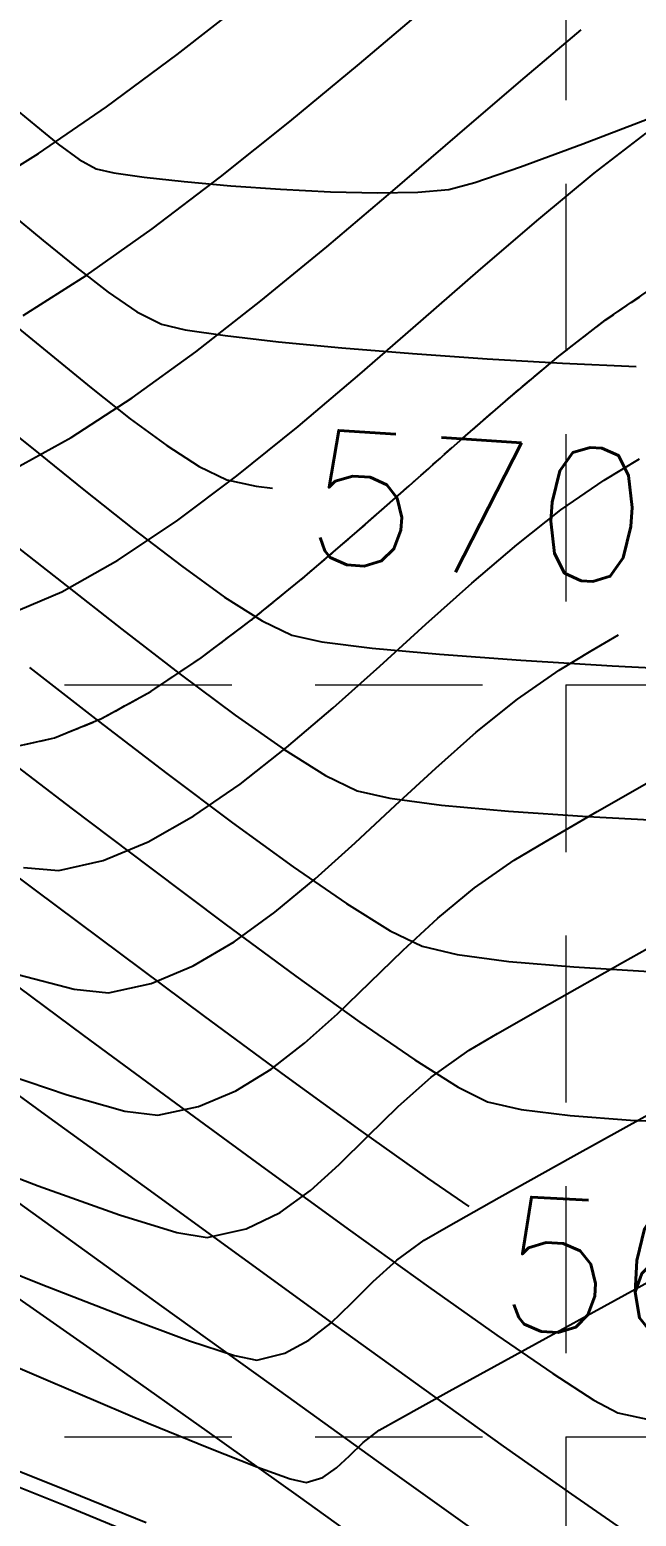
# Model space of a CAD drawing. Header units: inches. Extents: x 2547543 to 2548696, y 7125653 to 7126375.
# Drawn here: x 2547980.75 to 2547995.27, y 7125814.47 to 7125850.06 of the extents above; entities that cross this region are included whole.
import ezdxf

# ---------------------------------------------------------------- set-up
doc = ezdxf.new("R2010")
doc.units = ezdxf.units.IN
doc.header["$MEASUREMENT"] = 0
doc.linetypes.add('DASHED2', pattern=[0.375, 0.25, -0.125])
doc.linetypes.add('HIDDEN', pattern=[0.375, 0.25, -0.125])
for name, color, linetype in [('CONT-MJR', 6, 'Continuous'), ('CONT-MNR', 14, 'Continuous'), ('GRID', 254, 'HIDDEN'), ('V-100YR-LINE', 2, 'DASHED2'), ('V-TOPO-MAJR-E', 6, 'Continuous'), ('V-TOPO-MINR-E', 14, 'Continuous')]:
    doc.layers.add(name, color=color, linetype=linetype)
doc.styles.add('L100', font='simplex', dxfattribs={"height": 4})

msp = doc.modelspace()

# ---------------------------------------------------------------- linework, layer by layer
at = {"layer": 'CONT-MJR', "color": 35}
for points, elevation in [([(2547988.646251462, 7125849.250453425), (2547990.305178003, 7125850.651540338)], 570), ([(2547983.679840959, 7125845.297835569), (2547985.312239961, 7125846.538344056)], 570), ([(2547992.421356109, 7125834.036847528), (2547993.420718748, 7125834.728344043)], 565), ([(2547987.582185037, 7125829.735507531), (2547988.542565092, 7125830.59996097)], 565), ([(2547986.61739319, 7125828.933958702), (2547987.582185037, 7125829.735507531)], 565), ([(2547985.644120112, 7125828.227813147), (2547986.61739319, 7125828.933958702)], 565), ([(2547981.810078271, 7125827.088962264), (2547982.632719132, 7125827.006782777)], 565)]:
    msp.add_lwpolyline(points, dxfattribs=dict(at, elevation=elevation))
at = {"layer": 'CONT-MJR', "color": 35, "extrusion": (0.6374494644802252, -0.7704921675357084, 0), "elevation": -3866197.036459874}
msp.add_lwpolyline([(6505571.914277159, 570), (6505574.083575014, 570)], dxfattribs=at)
at = {"layer": 'CONT-MJR', "color": 35, "extrusion": (0.6244727414748714, -0.7810466024219416, 0), "elevation": -3974470.854981585}
msp.add_lwpolyline([(6439992.194274967, 570), (6439994.322937315, 570)], dxfattribs=at)
at = {"layer": 'CONT-MJR', "color": 35, "extrusion": (-0.5768762232463474, 0.8168315756954003, 0), "elevation": 4350744.240672704}
msp.add_lwpolyline([(-6192002.311534755, 570.0000000000009), (-6192004.246903781, 570.0000000000009)], dxfattribs=at)
at = {"layer": 'CONT-MJR', "color": 35, "extrusion": (-0.5358930317274891, 0.8442858867385623, 0), "elevation": 4650803.821621793}
msp.add_lwpolyline([(-5969913.781670028, 570), (-5969915.567793787, 570)], dxfattribs=at)
at = {"layer": 'CONT-MJR', "color": 35, "extrusion": (0.5044242287495738, -0.8634559615002942, 0), "elevation": -4867574.873193421}
msp.add_lwpolyline([(5794524.69553557, 565), (5794525.449062319, 565)], dxfattribs=at)
at = {"layer": 'CONT-MJR', "color": 35, "extrusion": (0.5163200103601459, -0.856395730314963, 0), "elevation": -4786954.446900838}
msp.add_lwpolyline([(5861301.747137437, 565.0000000000005), (5861302.646734075, 565.0000000000005)], dxfattribs=at)
at = {"layer": 'CONT-MJR', "color": 35, "extrusion": (-0.6267911943457954, 0.7791872680495822, 0), "elevation": 3955299.94278012}
msp.add_lwpolyline([(-6451772.018353844, 565), (-6451773.28047309, 565)], dxfattribs=at)
at = {"layer": 'CONT-MJR', "color": 35, "extrusion": (-0.6620185514476631, 0.7494874498876802, 0), "elevation": 3653904.986852525}
msp.add_lwpolyline([(-6627120.112065147, 565.0000000000009), (-6627121.408366101, 565.0000000000009)], dxfattribs=at)
at = {"layer": 'CONT-MJR', "color": 35, "extrusion": (-0.6795686158235642, 0.73361195218429, 0), "elevation": 3496061.45443471}
msp.add_lwpolyline([(-6711726.998676537, 565), (-6711728.312402101, 565)], dxfattribs=at)
at = {"layer": 'CONT-MJR', "color": 35, "extrusion": (-0.6818392966514311, 0.7315019983170804, 0), "elevation": 3475240.607801962}
msp.add_lwpolyline([(-6722530.034910025, 565), (-6722531.34732981, 565)], dxfattribs=at)
at = {"layer": 'CONT-MJR', "color": 35, "extrusion": (0.5059454066480116, -0.8625655021456506, 0), "elevation": -4857351.970679656}
msp.add_lwpolyline([(5803083.434107923, 565.0000000000009), (5803084.577005179, 565.0000000000009)], dxfattribs=at)
at = {"layer": 'CONT-MJR', "color": 35, "extrusion": (0.3847394016772135, -0.9230252395233078, 0), "elevation": -5597008.680130061}
msp.add_lwpolyline([(5093439.729834402, 565), (5093440.815876044, 565)], dxfattribs=at)
at = {"layer": 'CONT-MJR', "color": 35, "extrusion": (0.2526402927324338, 0.9675602733101801, 0), "elevation": 7538390.076132502}
msp.add_lwpolyline([(-665053.5433807306, 565.0000000000005), (-665054.9348325669, 565.0000000000005)], dxfattribs=at)
at = {"layer": 'CONT-MJR', "color": 35, "extrusion": (0.2147292058014931, -0.9766736241835653, 0), "elevation": -6412481.000899887}
msp.add_lwpolyline([(4018670.606099874, 565.0000000000009), (4018671.653669258, 565.0000000000009)], dxfattribs=at)
at = {"layer": 'CONT-MJR', "color": 35, "extrusion": (-0.3701059085640919, -0.9289895674580786, 0), "elevation": -7562830.93980394}
msp.add_lwpolyline([(-270260.6318433997, 560), (-270258.1513363007, 560)], dxfattribs=at)
at = {"layer": 'CONT-MJR', "color": 35, "extrusion": (-0.3753575589201854, -0.9268800909295007, 0), "elevation": -7561180.30742601}
msp.add_lwpolyline([(-313055.3481615791, 560), (-313053.0580327245, 560)], dxfattribs=at)
at = {"layer": 'CONT-MNR', "color": 35, "extrusion": (0.6154464662750588, -0.7881786898600742, 0), "elevation": -4048294.782850841}
msp.add_lwpolyline([(6393845.786470988, 571.0000000000009), (6393847.983362842, 571.0000000000009)], dxfattribs=at)
at = {"layer": 'CONT-MNR', "color": 35, "extrusion": (-0.6457071375177333, 0.7635851573718906, 0), "elevation": 3795935.461104962}
msp.add_lwpolyline([(-6546820.710825478, 569), (-6546822.608702542, 569)], dxfattribs=at)
at = {"layer": 'CONT-MNR', "color": 35}
for points, elevation in [([(2547982.587078564, 7125848.220215497), (2547984.276602751, 7125849.47330599)], 571), ([(2547994.260965796, 7125846.628272629), (2547995.50443882, 7125847.588626948)], 568), ([(2547992.936088135, 7125845.530645541), (2547994.260965796, 7125846.628272629)], 568), ([(2547987.861542986, 7125844.868268091), (2547989.437095084, 7125846.202486368)], 569), ([(2547991.547413161, 7125844.335722782), (2547992.936088135, 7125845.530645541)], 568), ([(2547984.724536454, 7125842.354611157), (2547986.284001585, 7125843.573094204)], 569), ([(2547992.254438117, 7125841.277365023), (2547993.413246874, 7125842.246193786)], 567), ([(2547985.70688654, 7125839.382616982), (2547987.174677562, 7125840.566951452)], 568), ([(2547984.263334808, 7125838.300872329), (2547985.70688654, 7125839.382616982)], 568), ([(2547993.465324223, 7125838.567064875), (2547994.496779128, 7125839.276139829)], 566), ([(2547982.861629688, 7125837.361694587), (2547984.263334808, 7125838.300872329)], 568), ([(2547992.407825325, 7125837.734054189), (2547993.465324223, 7125838.567064875)], 566), ([(2547991.329051912, 7125836.81051755), (2547992.407825325, 7125837.734054189)], 566), ([(2547981.5193785, 7125836.605060859), (2547982.861629688, 7125837.361694587)], 568), ([(2547984.855578303, 7125835.027382052), (2547986.089423511, 7125835.955801124)], 567), ([(2547983.645902961, 7125834.221386789), (2547984.855578303, 7125835.027382052)], 567), ([(2547981.340977227, 7125833.108883538), (2547982.470876322, 7125833.570869299)], 567), ([(2547980.266684514, 7125832.868483471), (2547981.340977227, 7125833.108883538)], 567), ([(2547985.78299884, 7125832.004287248), (2547986.896602664, 7125832.879306997)], 566), ([(2547994.328375995, 7125831.343848266), (2547996.023922636, 7125832.312152518)], 564), ([(2547993.084307636, 7125830.623295153), (2547994.328375995, 7125831.343848266)], 564), ([(2547991.397823557, 7125829.520179234), (2547992.344658368, 7125830.180548257)], 564), ([(2547990.518732032, 7125828.792691308), (2547991.397823557, 7125829.520179234)], 564), ([(2547994.935439611, 7125827.730516039), (2547997.132310999, 7125828.962586387)], 563), ([(2547988.893478113, 7125827.253672913), (2547989.68980861, 7125828.02741302)], 564), ([(2547991.944140308, 7125826.032250181), (2547993.186235115, 7125826.742621004)], 563), ([(2547987.328295171, 7125825.798121409), (2547988.11216536, 7125826.500799528)], 564), ([(2547991.268597989, 7125825.632752471), (2547991.944140308, 7125826.032250181)], 563), ([(2547989.565174403, 7125824.286405595), (2547990.360356204, 7125824.984232004)], 563), ([(2547983.022435491, 7125824.174726812), (2547983.81573644, 7125824.07593243)], 564), ([(2547993.772278616, 7125823.099797199), (2547996.061011686, 7125824.369490954)], 562), ([(2547988.159020071, 7125822.891482078), (2547988.844309914, 7125823.576435028)], 563), ([(2547987.470562201, 7125822.268708531), (2547988.159020071, 7125822.891482078)], 563), ([(2547980.948784423, 7125822.386253871), (2547982.897737992, 7125821.688885228)], 563), ([(2547986.740193638, 7125821.745276161), (2547987.470562201, 7125822.268708531)], 563), ([(2547990.771352495, 7125821.420509838), (2547991.986829191, 7125822.104463417)], 562), ([(2547984.998753749, 7125821.145082084), (2547985.92917171, 7125821.358346752)], 563), ([(2547978.660069, 7125820.982830225), (2547981.024189354, 7125820.030765958)], 562), ([(2547988.967352975, 7125820.093702413), (2547989.535025756, 7125820.607709685)], 562), ([(2547983.013975242, 7125819.25279972), (2547984.573871159, 7125818.674005765)], 562), ([(2547987.433425035, 7125818.685967466), (2547987.953547017, 7125819.097346453)], 562), ([(2547984.573871159, 7125818.674005765), (2547985.6483216, 7125818.319458352)], 562), ([(2547986.181771059, 7125818.214231736), (2547986.855164517, 7125818.379767611)], 562), ([(2547985.6483216, 7125818.319458352), (2547986.181771059, 7125818.214231736)], 562), ([(2547981.897621574, 7125817.416670108), (2547983.587252418, 7125816.705927819)], 561), ([(2547988.400431545, 7125815.923496185), (2547988.726335827, 7125816.239987196)], 561), ([(2547988.726335827, 7125816.239987196), (2547989.116477229, 7125816.537160899)], 561), ([(2547985.035201086, 7125816.110300082), (2547986.18505101, 7125815.656714617)], 561), ([(2547988.094429078, 7125815.630214073), (2547988.400431545, 7125815.923496185)], 561), ([(2547986.18505101, 7125815.656714617), (2547986.980385626, 7125815.372099146)], 561), ([(2547987.763993121, 7125815.402667072), (2547988.094429078, 7125815.630214073)], 561)]:
    msp.add_lwpolyline(points, dxfattribs=dict(at, elevation=elevation))
at = {"layer": 'CONT-MNR', "color": 35, "extrusion": (0.6519191918332814, -0.7582884459883595, 0), "elevation": -3742363.62863237}
msp.add_lwpolyline([(6577588.896815601, 569), (6577590.889957899, 569)], dxfattribs=at)
at = {"layer": 'CONT-MNR', "color": 35, "extrusion": (0.5677486695888575, -0.8232019486007564, 0), "elevation": -4419398.416365199}
msp.add_lwpolyline([(6143193.102612596, 571), (6143195.077403346, 571)], dxfattribs=at)
at = {"layer": 'CONT-MNR', "color": 35, "extrusion": (0.6519294423524896, -0.7582796332448682, 0), "elevation": -3742274.712135268}
msp.add_lwpolyline([(6577637.436948802, 569), (6577639.485661646, 569)], dxfattribs=at)
at = {"layer": 'CONT-MNR', "color": 35, "extrusion": (-0.5275764755082747, 0.8495075411615054, 0), "elevation": 4709206.032498567}
msp.add_lwpolyline([(-5923956.52625826, 571), (-5923958.33898562, 571)], dxfattribs=at)
at = {"layer": 'CONT-MNR', "color": 35, "extrusion": (0.634545246610131, -0.7728857160049524, 0), "elevation": -3890650.127189187}
msp.add_lwpolyline([(6490972.370875642, 569.0000000000005), (6490974.411981292, 569.0000000000005)], dxfattribs=at)
at = {"layer": 'CONT-MNR', "color": 35, "extrusion": (0.6575329181381262, -0.7534258168955722, 0), "elevation": -3693406.772150769}
msp.add_lwpolyline([(6605197.928864405, 568), (6605199.833318613, 568)], dxfattribs=at)
at = {"layer": 'CONT-MNR', "color": 35, "extrusion": (0.5643996630752497, -0.8255016779634943, 0), "elevation": -4444308.190736808}
msp.add_lwpolyline([(6125197.202266193, 567), (6125198.474178679, 567)], dxfattribs=at)
at = {"layer": 'CONT-MNR', "color": 35, "extrusion": (-0.6553023036373605, 0.7553667260659346, 0), "elevation": 3712920.970030919}
msp.add_lwpolyline([(-6594246.399927459, 568), (-6594248.337327649, 568)], dxfattribs=at)
at = {"layer": 'CONT-MNR', "color": 35, "extrusion": (0.6125334467482189, -0.7904446701792269, 0), "elevation": -4071852.836333985}
msp.add_lwpolyline([(6378864.525197919, 567.0000000000005), (6378865.928998568, 567.0000000000005)], dxfattribs=at)
at = {"layer": 'CONT-MNR', "color": 35, "extrusion": (0.5873811785532566, -0.809310417010301, 0), "elevation": -4270380.177126104}
msp.add_lwpolyline([(6247694.380609468, 569), (6247696.260386689, 569)], dxfattribs=at)
at = {"layer": 'CONT-MNR', "color": 35, "extrusion": (-0.6457486235135287, 0.7635500738199056, 0), "elevation": 3795576.8801465}
msp.add_lwpolyline([(-6547017.53280299, 568.0000000000009), (-6547019.463813204, 568.0000000000009)], dxfattribs=at)
at = {"layer": 'CONT-MNR', "color": 35, "extrusion": (-0.5454460301458129, 0.8381459468363329, 0), "elevation": 4582707.638805887}
msp.add_lwpolyline([(-6022341.870238164, 569), (-6022343.615895801, 569)], dxfattribs=at)
at = {"layer": 'CONT-MNR', "color": 35, "extrusion": (-0.65740114344425, 0.7535407995577895, 0), "elevation": 3694559.112112831}
msp.add_lwpolyline([(-6604550.735238402, 567.0000000000009), (-6604552.324418355, 567.0000000000009)], dxfattribs=at)
at = {"layer": 'CONT-MNR', "color": 35, "extrusion": (0.4823403587158878, -0.8759838916063631, 0), "elevation": -5013126.888953172}
msp.add_lwpolyline([(5669069.745168215, 569), (5669071.326068159, 569)], dxfattribs=at)
at = {"layer": 'CONT-MNR', "color": 35, "extrusion": (-0.6636924652746446, 0.7480055558200519, 0), "elevation": 3639085.617828924}
msp.add_lwpolyline([(-6635276.299239554, 567.0000000000009), (-6635277.937912229, 567.0000000000009)], dxfattribs=at)
at = {"layer": 'CONT-MNR', "color": 35, "extrusion": (0.5182690772469213, -0.8552176118214737, 0), "elevation": -4773596.491288014}
msp.add_lwpolyline([(5872191.914724562, 566.0000000000009), (5872192.904800409, 566.0000000000009)], dxfattribs=at)
at = {"layer": 'CONT-MNR', "color": 35, "extrusion": (0.6616816261418464, -0.7497849195777958, 0), "elevation": -3656888.675409683}
msp.add_lwpolyline([(6625479.525342076, 567), (6625481.183793359, 567)], dxfattribs=at)
at = {"layer": 'CONT-MNR', "color": 35, "extrusion": (0.6515025557718686, -0.7586464392737394, 0), "elevation": -3745970.584755618}
msp.add_lwpolyline([(6575522.52080668, 567.0000000000005), (6575524.169464541, 567.0000000000005)], dxfattribs=at)
at = {"layer": 'CONT-MNR', "color": 35, "extrusion": (-0.6321498470011951, 0.7748461595286937, 0), "elevation": 3910717.607193732}
msp.add_lwpolyline([(-6478893.345137636, 567.0000000000005), (-6478894.955181407, 567.0000000000005)], dxfattribs=at)
at = {"layer": 'CONT-MNR', "color": 35, "extrusion": (-0.3889234102944368, 0.9212700911920157, 0), "elevation": 5573850.477079938}
msp.add_lwpolyline([(-5118782.467044055, 568.0000000000005), (-5118783.840354602, 568.0000000000005)], dxfattribs=at)
at = {"layer": 'CONT-MNR', "color": 35, "extrusion": (-0.6670467356167781, 0.7450158739939708, 0), "elevation": 3609232.240902208}
msp.add_lwpolyline([(-6651558.699795186, 566), (-6651560.169936275, 566)], dxfattribs=at)
at = {"layer": 'CONT-MNR', "color": 35, "extrusion": (0.6719335856526727, -0.7406114071980949, 0), "elevation": -3565395.08743133}
msp.add_lwpolyline([(6675157.557765374, 566), (6675159.052495265, 566)], dxfattribs=at)
at = {"layer": 'CONT-MNR', "color": 35, "extrusion": (0.6660272280759985, -0.7459274304256428, 0), "elevation": -3618325.52576351}
msp.add_lwpolyline([(6646613.505218836, 566.0000000000009), (6646614.998635013, 566.0000000000009)], dxfattribs=at)
at = {"layer": 'CONT-MNR', "color": 35, "extrusion": (0.484347977826228, -0.8748754404917558, 0), "elevation": -5000106.626879597}
msp.add_lwpolyline([(5680550.366949989, 567), (5680551.710028769, 567)], dxfattribs=at)
at = {"layer": 'CONT-MNR', "color": 35, "extrusion": (0.6487530474106982, -0.7609990035968066, 0), "elevation": -3769737.457016483}
msp.add_lwpolyline([(6561921.285282113, 566), (6561922.75200768, 566)], dxfattribs=at)
at = {"layer": 'CONT-MNR', "color": 35, "extrusion": (-0.5688147389264868, 0.822465678785439, 0), "elevation": 4411420.388372231}
msp.add_lwpolyline([(-6148907.78264757, 566.0000000000009), (-6148909.127702448, 566.0000000000009)], dxfattribs=at)
at = {"layer": 'CONT-MNR', "color": 35, "extrusion": (0.494050624779744, -0.8694331372536618, 0), "elevation": -4936600.388366677}
msp.add_lwpolyline([(5735822.428508664, 566), (5735823.686971908, 566)], dxfattribs=at)
at = {"layer": 'CONT-MNR', "color": 35, "extrusion": (0.3817847985617747, -0.9242512470032946, 0), "elevation": -5613276.435300686}
msp.add_lwpolyline([(5075509.644863361, 566), (5075510.810421258, 566)], dxfattribs=at)
at = {"layer": 'CONT-MNR', "color": 35, "extrusion": (-0.513606112587151, 0.8580260841682582, 0), "elevation": 4805483.72322201}
msp.add_lwpolyline([(-5846113.831965507, 564.0000000000009), (-5846114.694001383, 564.0000000000009)], dxfattribs=at)
at = {"layer": 'CONT-MNR', "color": 35, "extrusion": (0.2171494860351667, -0.9761383614604351, 0), "elevation": -6402503.097137024}
msp.add_lwpolyline([(4034552.74587456, 566), (4034553.827296619, 566)], dxfattribs=at)
at = {"layer": 'CONT-MNR', "color": 35, "extrusion": (-0.07794857454984465, -0.9969573810979321, 0), "elevation": -7302760.274755667}
msp.add_lwpolyline([(1984779.777959057, 566), (1984780.627057731, 566)], dxfattribs=at)
at = {"layer": 'CONT-MNR', "color": 35, "extrusion": (0.6783366739347936, -0.7347512210231989, 0), "elevation": -3507315.992538131}
msp.add_lwpolyline([(6705849.018888077, 564.0000000000009), (6705850.1470569, 564.0000000000009)], dxfattribs=at)
at = {"layer": 'CONT-MNR', "color": 35, "extrusion": (-0.4917607879733667, 0.8707303413869378, 0), "elevation": 4951670.415252808}
msp.add_lwpolyline([(-5722817.150815087, 563.0000000000005), (-5722819.159708555, 563.0000000000005)], dxfattribs=at)
at = {"layer": 'CONT-MNR', "color": 35, "extrusion": (0.6938798622364041, -0.7200907837091022, 0), "elevation": -3363244.349286526}
msp.add_lwpolyline([(6779250.267265926, 564), (6779251.352285718, 564)], dxfattribs=at)
at = {"layer": 'CONT-MNR', "color": 35, "extrusion": (0.6126036859550519, -0.7903902352346492, 0), "elevation": -4071276.699737926}
msp.add_lwpolyline([(6379210.435966304, 564), (6379211.453188899, 564)], dxfattribs=at)
at = {"layer": 'CONT-MNR', "color": 35, "extrusion": (-0.5811054790187693, 0.8138282510790386, 0), "elevation": 4318546.525522851}
msp.add_lwpolyline([(-6214482.479600992, 563), (-6214483.595612611, 563)], dxfattribs=at)
at = {"layer": 'CONT-MNR', "color": 35, "extrusion": (-0.322197877674237, -0.9466723443843796, 0), "elevation": -7566775.322223143}
msp.add_lwpolyline([(116176.2108717253, 564), (116178.210109063, 564)], dxfattribs=at)
at = {"layer": 'CONT-MNR', "color": 35, "extrusion": (0.5213933637274627, -0.8533164479025127, 0), "elevation": -4752080.562044186}
msp.add_lwpolyline([(5889595.78112343, 564.0000000000005), (5889596.76752256, 564.0000000000005)], dxfattribs=at)
at = {"layer": 'CONT-MNR', "color": 35, "extrusion": (-0.2705871217810484, -0.9626954915892398, 0), "elevation": -7549450.199254915}
msp.add_lwpolyline([(524774.0870881968, 564), (524775.5145874291, 564)], dxfattribs=at)
at = {"layer": 'CONT-MNR', "color": 35, "extrusion": (0.3866938631638608, -0.9222081414688386, 0), "elevation": -5586203.089861065}
msp.add_lwpolyline([(5105284.834425353, 564), (5105285.807083846, 564)], dxfattribs=at)
at = {"layer": 'CONT-MNR', "color": 35, "extrusion": (0.2102868063258309, -0.9776397389045121, 0), "elevation": -6430681.409892946}
msp.add_lwpolyline([(3989477.019717042, 564), (3989478.011750917, 564)], dxfattribs=at)
at = {"layer": 'CONT-MNR', "color": 35, "extrusion": (0.7017027582010888, -0.7124698162960901, 0), "elevation": -3289003.41454314}
msp.add_lwpolyline([(6815575.20186878, 563), (6815576.213651273, 563)], dxfattribs=at)
at = {"layer": 'CONT-MNR', "color": 35, "extrusion": (-0.3571172118359304, -0.9340595789405145, 0), "elevation": -7565870.509950144}
msp.add_lwpolyline([(-164790.4391168444, 563), (-164787.8104470083, 563)], dxfattribs=at)
at = {"layer": 'CONT-MNR', "color": 35, "extrusion": (0.4869199342056666, -0.8734466083700533, 0), "elevation": -4983357.058408492}
msp.add_lwpolyline([(5695239.789316643, 562), (5695241.833459247, 562)], dxfattribs=at)
at = {"layer": 'CONT-MNR', "color": 35, "extrusion": (-0.295222268702069, -0.9554286012373732, 0), "elevation": -7560435.140562832}
msp.add_lwpolyline([(330714.4906034525, 563), (330715.9277967229, 563)], dxfattribs=at)
at = {"layer": 'CONT-MNR', "color": 35, "extrusion": (0.4305943136670858, -0.902545587235111, 0), "elevation": -5334230.369996484}
msp.add_lwpolyline([(5368011.613822663, 563), (5368012.512416527, 563)], dxfattribs=at)
at = {"layer": 'CONT-MNR', "color": 35, "extrusion": (-0.1620219863926083, -0.9867871482368392, 0), "elevation": -7444498.317397971}
msp.add_lwpolyline([(1359778.416439461, 563.0000000000009), (1359779.15406581, 563.0000000000009)], dxfattribs=at)
at = {"layer": 'CONT-MNR', "color": 35, "extrusion": (0.501539711126885, -0.8651346243000338, 0), "elevation": -4886876.282043813}
msp.add_lwpolyline([(5778236.786432238, 562), (5778237.455478268, 562)], dxfattribs=at)
at = {"layer": 'CONT-MNR', "color": 35, "extrusion": (0.4807700859402783, -0.8768466938210907, 0), "elevation": -5023251.741517941}
msp.add_lwpolyline([(5660081.96889461, 561.0000000000009), (5660085.236922882, 561.0000000000009)], dxfattribs=at)
at = {"layer": 'CONT-MNR', "color": 35, "extrusion": (-0.5874119396874854, 0.8092880903068982, 0), "elevation": 4270122.27641002}
msp.add_lwpolyline([(-6247849.689962759, 562.0000000000009), (-6247850.502419857, 562.0000000000009)], dxfattribs=at)
at = {"layer": 'CONT-MNR', "color": 35, "extrusion": (-0.3641372658939108, -0.9313452912788615, 0), "elevation": -7564413.775852345}
msp.add_lwpolyline([(-221726.4941085335, 562), (-221724.3576443163, 562)], dxfattribs=at)
at = {"layer": 'CONT-MNR', "color": 35, "extrusion": (0.7074187543466761, -0.7067946703241312, 0), "elevation": -3233996.482543553}
msp.add_lwpolyline([(6841843.068156839, 562.0000000000009), (6841843.796555245, 562.0000000000009)], dxfattribs=at)
at = {"layer": 'CONT-MNR', "color": 35, "extrusion": (-0.4813504648250359, 0.8765282254512526, 0), "elevation": 5019503.590819495}
msp.add_lwpolyline([(-5663403.472482469, 561), (-5663406.188418688, 561)], dxfattribs=at)
at = {"layer": 'CONT-MNR', "color": 35, "extrusion": (-0.6940728124450782, 0.7199048069186506, 0), "elevation": 3361422.256417875}
msp.add_lwpolyline([(-6780146.077599416, 562.0000000000009), (-6780146.770715839, 562.0000000000009)], dxfattribs=at)
at = {"layer": 'CONT-MNR', "color": 35, "extrusion": (0.4679616499218562, -0.8837487732395527, 0), "elevation": -5105073.118725494}
msp.add_lwpolyline([(5586389.983521688, 562.0000000000009), (5586390.637848502, 562.0000000000009)], dxfattribs=at)
at = {"layer": 'CONT-MNR', "color": 35, "extrusion": (0.4822290895040052, -0.8760451502269379, 0), "elevation": -5013822.555275915}
msp.add_lwpolyline([(5668431.440893468, 561), (5668433.520346055, 561)], dxfattribs=at)
at = {"layer": 'CONT-MNR', "color": 35, "extrusion": (-0.3920124542062949, -0.919959909858662, 0), "elevation": -7554306.985268962}
msp.add_lwpolyline([(-449370.0148971025, 561), (-449367.9768773634, 561)], dxfattribs=at)
at = {"layer": 'CONT-MNR', "color": 35, "extrusion": (0.4839880531095128, -0.8750746050750551, 0), "elevation": -5002424.804618545}
msp.add_lwpolyline([(5678491.195790727, 561), (5678492.554370416, 561)], dxfattribs=at)
at = {"layer": 'CONT-MNR', "color": 35, "extrusion": (-0.3804295323267388, -0.9248099107025501, 0), "elevation": -7559354.115966489}
msp.add_lwpolyline([(-354470.6430837102, 561), (-354469.0774120507, 561)], dxfattribs=at)
at = {"layer": 'CONT-MNR', "color": 35, "extrusion": (0.4908574923294311, -0.8712398763968867, 0), "elevation": -4957595.970866257}
msp.add_lwpolyline([(5717670.159130624, 561), (5717670.712465548, 561)], dxfattribs=at)
at = {"layer": 'CONT-MNR', "color": 35, "extrusion": (-0.2248822083259326, -0.9743859565790406, 0), "elevation": -7516291.366683306}
msp.add_lwpolyline([(880253.6342334559, 561.0000000000009), (880254.0287411334, 561.0000000000009)], dxfattribs=at)
at = {"layer": 'CONT-MNR', "color": 35, "extrusion": (0.2863001530971179, -0.9581399805542856, 0), "elevation": -6098039.344424041}
msp.add_lwpolyline([(4481450.570724765, 561), (4481450.987370309, 561)], dxfattribs=at)
at = {"layer": 'GRID', "color": 252, "linetype": 'HIDDEN', "lineweight": 0, "ltscale": 16}
for p, q in [((2547993.583313596, 7126356.376313465), (2547993.583313596, 7125726.296813901)), ((2547561.583313602, 7125834.376313472), (2548677.583313586, 7125834.376313472)), ((2547561.583313602, 7125816.376313472), (2548677.583313586, 7125816.376313472))]:
    msp.add_line(p, q, dxfattribs=at)
at = {"layer": 'V-100YR-LINE', "color": 5}
for p, q in [((2547994.522873618, 7125843.106068638, 567), (2547995.572839508, 7125843.823935616, 567)), ((2547993.413246874, 7125842.246193786, 567), (2547994.522873618, 7125843.106068638, 567)), ((2547992.254438117, 7125841.277365023, 567), (2547993.413246874, 7125842.246193786, 567)), ((2547991.056926185, 7125840.232636306, 567), (2547992.254438117, 7125841.277365023, 567)), ((2547989.831189919, 7125839.145061597, 567), (2547991.056926185, 7125840.232636306, 567)), ((2547988.587708158, 7125838.047694856, 567), (2547989.831189919, 7125839.145061597, 567)), ((2547987.336959742, 7125836.973590046, 567), (2547988.587708158, 7125838.047694856, 567)), ((2547986.089423511, 7125835.955801124, 567), (2547987.336959742, 7125836.973590046, 567)), ((2547984.855578303, 7125835.027382052, 567), (2547986.089423511, 7125835.955801124, 567)), ((2547983.645902961, 7125834.221386789, 567), (2547984.855578303, 7125835.027382052, 567)), ((2547982.470876322, 7125833.570869299, 567), (2547983.645902961, 7125834.221386789, 567)), ((2547981.340977227, 7125833.108883538, 567), (2547982.470876322, 7125833.570869299, 567)), ((2547980.266684514, 7125832.868483471, 567), (2547981.340977227, 7125833.108883538, 567))]:
    msp.add_line(p, q, dxfattribs=at)
at = {"layer": 'V-TOPO-MAJR-E', "color": 35, "extrusion": (0.6328069852759844, 0.774309575935827, 0), "elevation": 7129988.248952858}
msp.add_lwpolyline([(2536357.729450383, 570.0000000000005), (2536356.482558052, 570.0000000000005)], dxfattribs=at)
at = {"layer": 'V-TOPO-MAJR-E', "color": 35, "extrusion": (0.6318235100140054, 0.7751122836038545, 0), "elevation": 7133202.340655897}
msp.add_lwpolyline([(2527303.108865533, 570.0000000000009), (2527301.863046509, 570.0000000000009)], dxfattribs=at)
at = {"layer": 'V-TOPO-MAJR-E', "color": 35, "extrusion": (0.6201122280073543, 0.7845131131318042, 0), "elevation": 7170351.023392438}
msp.add_lwpolyline([(2419895.97731641, 570.0000000000005), (2419894.785879862, 570.0000000000005)], dxfattribs=at)
at = {"layer": 'V-TOPO-MAJR-E', "color": 35, "extrusion": (-0.593865432587863, -0.8045643839850423, 0), "elevation": -7246356.793695723}
msp.add_lwpolyline([(-2181774.001094833, 570), (-2181772.916502241, 570)], dxfattribs=at)
at = {"layer": 'V-TOPO-MAJR-E', "color": 35}
for points, elevation in [([(2547984.029413235, 7125840.106722709), (2547984.808843794, 7125839.603751929)], 570), ([(2547978.881059587, 7125830.955659067), (2547980.879813033, 7125829.461224905)], 565), ([(2547980.879813033, 7125829.461224905), (2547982.918223094, 7125827.939226906)], 565), ([(2547982.918223094, 7125827.939226906), (2547984.936399412, 7125826.439197371)], 565), ([(2547979.955220545, 7125815.382288827), (2547981.633835478, 7125814.712804862)], 560), ([(2547981.633835478, 7125814.712804862), (2547983.123009665, 7125814.097353064)], 560)]:
    msp.add_lwpolyline(points, dxfattribs=dict(at, elevation=elevation))
at = {"layer": 'V-TOPO-MAJR-E', "color": 35, "extrusion": (0.4338207039054129, 0.9009992213442874, 0), "elevation": 7525744.497717691}
msp.add_lwpolyline([(795604.4240513993, 570.0000000000009), (795603.6969524827, 570.0000000000009)], dxfattribs=at)
at = {"layer": 'V-TOPO-MAJR-E', "color": 35, "extrusion": (-0.209392937832919, -0.9778315793559234, 0), "elevation": -7501400.847389789}
msp.add_lwpolyline([(999400.2272924602, 570.0000000000009), (999400.9448770755, 570.0000000000009)], dxfattribs=at)
at = {"layer": 'V-TOPO-MAJR-E', "color": 35, "extrusion": (-0.1260819226857434, -0.9920198328520788, 0), "elevation": -7390228.745413358}
msp.add_lwpolyline([(1629213.310867425, 570.0000000000009), (1629213.7112137, 570.0000000000009)], dxfattribs=at)
at = {"layer": 'V-TOPO-MAJR-E', "color": 35, "extrusion": (0.5933310135336369, 0.8049585755671824, 0), "elevation": 7247793.585017588}
msp.add_lwpolyline([(2176951.498463055, 565.0000000000009), (2176949.090820876, 565.0000000000009)], dxfattribs=at)
at = {"layer": 'V-TOPO-MAJR-E', "color": 35, "extrusion": (-0.5881222371655234, -0.8087720532705244, 0), "elevation": -7261695.86599578}
msp.add_lwpolyline([(-2130115.570767863, 565), (-2130113.347597872, 565)], dxfattribs=at)
at = {"layer": 'V-TOPO-MAJR-E', "color": 35, "extrusion": (-0.5796864032824475, -0.8148396614361991, 0), "elevation": -7283438.162907232}
msp.add_lwpolyline([(-2054540.885682577, 565), (-2054538.924397407, 565)], dxfattribs=at)
at = {"layer": 'V-TOPO-MAJR-E', "color": 35, "extrusion": (0.5651573865223453, 0.8249831079841771, 0), "elevation": 7318698.769871837}
msp.add_lwpolyline([(1925162.325788129, 565), (1925161.131423591, 565)], dxfattribs=at)
at = {"layer": 'V-TOPO-MINR-E', "color": 35, "extrusion": (0.6341867102255703, 0.7731799380307721, 0), "elevation": 7125458.152169093}
msp.add_lwpolyline([(2549070.938418617, 572), (2549070.241752412, 572)], dxfattribs=at)
at = {"layer": 'V-TOPO-MINR-E', "color": 35}
for points, elevation in [([(2547993.985949849, 7125847.332803892), (2547995.799362699, 7125848.025777889)], 572), ([(2547980.892819871, 7125847.763285819), (2547981.431641439, 7125847.323422051)], 572), ([(2547981.431641439, 7125847.323422051), (2547981.928902077, 7125846.956618633)], 572), ([(2547992.497193948, 7125846.783199785), (2547993.985949849, 7125847.332803892)], 572), ([(2547982.342867618, 7125846.733983237), (2547982.761539484, 7125846.64064923)], 572), ([(2547983.488646527, 7125846.535795687), (2547984.447639118, 7125846.428447666)], 572), ([(2547984.447639118, 7125846.428447666), (2547985.561967629, 7125846.327630227)], 572), ([(2547985.561967629, 7125846.327630227), (2547986.755082431, 7125846.24236843)], 572), ([(2547980.281945791, 7125845.672864947), (2547981.074555583, 7125845.019190139)], 571), ([(2547981.867355479, 7125844.367658134), (2547982.625997249, 7125843.776792267)], 571), ([(2547983.31613266, 7125843.305115878), (2547983.903413485, 7125843.011152301)], 571), ([(2547983.903413485, 7125843.011152301), (2547984.471956561, 7125842.88028221)], 571), ([(2547989.90938837, 7125842.311516604), (2547991.694897073, 7125842.187241296)], 571), ([(2547991.694897073, 7125842.187241296), (2547993.505000427, 7125842.081827385)], 571), ([(2547993.505000427, 7125842.081827385), (2547995.266765608, 7125842.001122356)], 571), ([(2547979.634297696, 7125840.97813534), (2547980.830416103, 7125840.025490697)], 569), ([(2547982.046817854, 7125839.049806878), (2547983.243258046, 7125838.100789321)], 569), ([(2547980.072786172, 7125837.971221701), (2547981.508813985, 7125836.841900665)], 568), ([(2547981.508813985, 7125836.841900665), (2547982.95121365, 7125835.711869125)], 568), ([(2547985.415274153, 7125836.481574735), (2547986.310360267, 7125835.910788579)], 569), ([(2547986.310360267, 7125835.910788579), (2547987.024505219, 7125835.565490429)], 569), ([(2547980.742890964, 7125834.790272701), (2547982.396124797, 7125833.513062674)], 567), ([(2547992.501445323, 7125834.970694918), (2547994.692161869, 7125834.837256328)], 569), ([(2547984.034175377, 7125832.258662588), (2547985.604154631, 7125831.078244368)], 567), ([(2547987.828108736, 7125832.208412573), (2547988.585051086, 7125831.842659493)], 568), ([(2547990.605440117, 7125831.502016265), (2547992.207279279, 7125831.358342147)], 568), ([(2547994.096397272, 7125831.230559644), (2547996.192430898, 7125831.117263719)], 568), ([(2547987.053174488, 7125830.022979932), (2547988.328346875, 7125829.144041204)], 567), ([(2547985.419936753, 7125828.659943079), (2547987.117001222, 7125827.406646398)], 566), ([(2547993.776173426, 7125827.625528391), (2547995.572158497, 7125827.517977396)], 567), ([(2547987.117001222, 7125827.406646398), (2547988.651394284, 7125826.303049847)], 566), ([(2547991.003205305, 7125824.747571793), (2547991.70614282, 7125824.39699762)], 566), ([(2547984.238485982, 7125824.364916052), (2547986.387878598, 7125822.789602458)], 564), ([(2547993.680985557, 7125824.064738039), (2547995.126586728, 7125823.95832071)], 566), ([(2547995.126586728, 7125823.95832071), (2547996.772045731, 7125823.8818484)], 566), ([(2547978.64070827, 7125823.300974389), (2547981.253696755, 7125821.417071136)], 562), ([(2547986.387878598, 7125822.789602458), (2547988.425980056, 7125821.306746084)], 564), ([(2547983.484939199, 7125822.365117344), (2547985.823232537, 7125820.666095114)], 563), ([(2547978.81163503, 7125820.838194297), (2547980.749694654, 7125819.497243407)], 561), ([(2547985.823232537, 7125820.666095114), (2547988.076381486, 7125819.03408467)], 563), ([(2547991.926036878, 7125818.80949222), (2547993.266855934, 7125817.890638346)], 564), ([(2547982.827794743, 7125818.042185677), (2547984.989348783, 7125816.513894615)], 561), ([(2547990.183324215, 7125817.515143787), (2547992.082998891, 7125816.155330235)], 563), ([(2547994.25411121, 7125817.255328919), (2547994.827234554, 7125816.951335749)], 564), ([(2547984.989348783, 7125816.513894615), (2547987.17777026, 7125814.953243728)], 561), ([(2547989.04397036, 7125815.809904496), (2547991.385346577, 7125814.130128457)], 562), ([(2547993.714343683, 7125815.000701789), (2547995.016296756, 7125814.097316221)], 563)]:
    msp.add_lwpolyline(points, dxfattribs=dict(at, elevation=elevation))
at = {"layer": 'V-TOPO-MINR-E', "color": 35, "extrusion": (-0.4736558940612679, -0.880709994277924, 0), "elevation": -7482671.290975029}
msp.add_lwpolyline([(-1131166.261157361, 572.0000000000005), (-1131165.791121205, 572.0000000000005)], dxfattribs=at)
at = {"layer": 'V-TOPO-MINR-E', "color": 35, "extrusion": (-0.1427300393073946, -0.9897616560967138, 0), "elevation": -7416563.451849282}
msp.add_lwpolyline([(1504823.266648868, 572), (1504824.00127729, 572)], dxfattribs=at)
at = {"layer": 'V-TOPO-MINR-E', "color": 35, "extrusion": (0.3252679697889855, -0.9456218841742992, 0), "elevation": -5909576.314866907}
msp.add_lwpolyline([(4727246.028086448, 572), (4727247.182257285, 572)], dxfattribs=at)
at = {"layer": 'V-TOPO-MINR-E', "color": 35, "extrusion": (-0.0506989412272364, -0.998713981757759, 0), "elevation": -7245862.504853045}
msp.add_lwpolyline([(2183437.137798247, 572.0000000000009), (2183438.334688936, 572.0000000000009)], dxfattribs=at)
at = {"layer": 'V-TOPO-MINR-E', "color": 35, "extrusion": (-0.02414496600367227, -0.9997084678128327, 0), "elevation": -7185289.850605572}
msp.add_lwpolyline([(2375191.816129592, 572), (2375192.937495006, 572)], dxfattribs=at)
at = {"layer": 'V-TOPO-MINR-E', "color": 35, "extrusion": (0.01603162497438962, -0.999871485242319, 0), "elevation": -7084081.972987487}
msp.add_lwpolyline([(2661900.510450238, 572.0000000000005), (2661901.480750843, 572.0000000000005)], dxfattribs=at)
at = {"layer": 'V-TOPO-MINR-E', "color": 35, "extrusion": (0.09012003503503778, -0.9959309108995884, 0), "elevation": -6867225.515362999}
msp.add_lwpolyline([(3179803.549651661, 572.0000000000009), (3179804.295450065, 572.0000000000009)], dxfattribs=at)
at = {"layer": 'V-TOPO-MINR-E', "color": 35, "extrusion": (0.2644762100914549, -0.9643922097858634, 0), "elevation": -6198227.653450867}
msp.add_lwpolyline([(4341879.269649514, 572), (4341879.91396492, 572)], dxfattribs=at)
at = {"layer": 'V-TOPO-MINR-E', "color": 35, "extrusion": (-0.6349160180372795, -0.7725811608107493, 0), "elevation": -7123047.614574593}
msp.add_lwpolyline([(-2555790.968431012, 571), (-2555789.942260642, 571)], dxfattribs=at)
at = {"layer": 'V-TOPO-MINR-E', "color": 35, "extrusion": (-0.5642588889308665, -0.8255979083443127, 0), "elevation": -7320803.562868394}
msp.add_lwpolyline([(-1917211.565666758, 571), (-1917210.729744809, 571)], dxfattribs=at)
at = {"layer": 'V-TOPO-MINR-E', "color": 35, "extrusion": (-0.1458911909181611, -0.9893006420762501, 0), "elevation": -7421329.425852393}
msp.add_lwpolyline([(1481124.97000687, 571), (1481125.938167417, 571)], dxfattribs=at)
at = {"layer": 'V-TOPO-MINR-E', "color": 35, "extrusion": (-0.1136697552210974, -0.9935185890299063, 0), "elevation": -7369286.103843726}
msp.add_lwpolyline([(1721478.089152069, 571), (1721479.37159189, 571)], dxfattribs=at)
at = {"layer": 'V-TOPO-MINR-E', "color": 35, "extrusion": (-0.09476349484358801, -0.9954998141863359, 0), "elevation": -7335231.102388149}
msp.add_lwpolyline([(1861250.542425225, 571.0000000000009), (1861252.06680615, 571.0000000000009)], dxfattribs=at)
at = {"layer": 'V-TOPO-MINR-E', "color": 35, "extrusion": (-0.08106569670527362, -0.996708760279395, 0), "elevation": -7308944.033460747}
msp.add_lwpolyline([(1961940.798640755, 571), (1961942.492195879, 571)], dxfattribs=at)
at = {"layer": 'V-TOPO-MINR-E', "color": 35, "extrusion": (0.6256965173705398, 0.7800665793061371, 0), "elevation": 7152892.385285539}
msp.add_lwpolyline([(2471018.596768827, 569), (2471017.037412507, 569)], dxfattribs=at)
at = {"layer": 'V-TOPO-MINR-E', "color": 35, "extrusion": (-0.6091053871877244, -0.7930892933957011, 0), "elevation": -7203416.224139694}
msp.add_lwpolyline([(-2319608.145438709, 569.0000000000009), (-2319606.712770605, 569.0000000000009)], dxfattribs=at)
at = {"layer": 'V-TOPO-MINR-E', "color": 35, "extrusion": (0.5847200936564236, 0.8112351151635532, 0), "elevation": 7270587.049421236}
msp.add_lwpolyline([(2099605.809888527, 569.0000000000009), (2099604.533091757, 569.0000000000009)], dxfattribs=at)
at = {"layer": 'V-TOPO-MINR-E', "color": 35, "extrusion": (0.6103851492945794, 0.7921047718077667, 0), "elevation": 7199659.424566318}
msp.add_lwpolyline([(2331234.840696714, 568.0000000000009), (2331233.072053899, 568.0000000000009)], dxfattribs=at)
at = {"layer": 'V-TOPO-MINR-E', "color": 35, "extrusion": (-0.2128688964272523, -0.977080770936489, 0), "elevation": -7504904.093913428}
msp.add_lwpolyline([(972720.3732917169, 569), (972721.1077554247, 569)], dxfattribs=at)
at = {"layer": 'V-TOPO-MINR-E', "color": 35, "extrusion": (-0.1249537390856718, -0.9921625688809823, 0), "elevation": -7388367.760485612}
msp.add_lwpolyline([(1637618.285232632, 569), (1637619.499689576, 569)], dxfattribs=at)
at = {"layer": 'V-TOPO-MINR-E', "color": 35, "extrusion": (-0.09039845205045971, -0.995905678197931, 0), "elevation": -7326994.051399908}
msp.add_lwpolyline([(1893392.183541772, 569), (1893393.803061812, 569)], dxfattribs=at)
at = {"layer": 'V-TOPO-MINR-E', "color": 35, "extrusion": (-0.07207541234383025, -0.9973991853493098, 0), "elevation": -7290949.604895393}
msp.add_lwpolyline([(2027766.20486638, 569), (2027768.151410793, 569)], dxfattribs=at)
at = {"layer": 'V-TOPO-MINR-E', "color": 35, "extrusion": (-0.05322625423662483, -0.9985824782460075, 0), "elevation": -7251354.024637737}
msp.add_lwpolyline([(2165101.357560669, 569), (2165103.721505018, 569)], dxfattribs=at)
at = {"layer": 'V-TOPO-MINR-E', "color": 35, "extrusion": (0.5976998645870277, 0.8017199460364253, 0), "elevation": 7235853.659143054}
msp.add_lwpolyline([(2216340.517486086, 568), (2216338.881403484, 568)], dxfattribs=at)
at = {"layer": 'V-TOPO-MINR-E', "color": 35, "extrusion": (-0.5747795103963715, -0.8183083247948216, 0), "elevation": -7295658.952884039}
msp.add_lwpolyline([(-2010745.298877453, 568.0000000000005), (-2010743.863491111, 568.0000000000005)], dxfattribs=at)
at = {"layer": 'V-TOPO-MINR-E', "color": 35, "extrusion": (-0.6079922728918595, -0.7939429425996497, 0), "elevation": -7206658.836144541}
msp.add_lwpolyline([(-2309499.072584532, 567), (-2309497.009400276, 567)], dxfattribs=at)
at = {"layer": 'V-TOPO-MINR-E', "color": 35, "extrusion": (0.6047626919979608, 0.7964057297429369, 0), "elevation": 7215977.27893723}
msp.add_lwpolyline([(2280212.022175219, 566.0000000000009), (2280209.70973912, 566.0000000000009)], dxfattribs=at)
at = {"layer": 'V-TOPO-MINR-E', "color": 35, "extrusion": (-0.5314990813759563, -0.8470588683772307, 0), "elevation": -7390252.556700892}
msp.add_lwpolyline([(-1629078.754861207, 568.0000000000005), (-1629077.586493741, 568.0000000000005)], dxfattribs=at)
at = {"layer": 'V-TOPO-MINR-E', "color": 35, "extrusion": (-0.2227911624555376, -0.9748661948861035, 0), "elevation": -7514401.912638664}
msp.add_lwpolyline([(896375.576833185, 568), (896376.3832945279, 568)], dxfattribs=at)
at = {"layer": 'V-TOPO-MINR-E', "color": 35, "extrusion": (-0.1293301255450955, -0.9916015926905776, 0), "elevation": -7395517.811533318}
msp.add_lwpolyline([(1605005.61509588, 568.0000000000009), (1605006.859746089, 568.0000000000009)], dxfattribs=at)
at = {"layer": 'V-TOPO-MINR-E', "color": 35, "extrusion": (0.6035019372795655, 0.797361531364419, 0), "elevation": 7219575.780121379}
msp.add_lwpolyline([(2268790.419058491, 566), (2268788.098045318, 566)], dxfattribs=at)
at = {"layer": 'V-TOPO-MINR-E', "color": 35, "extrusion": (-0.06748714367910492, -0.9977201438469787, 0), "elevation": -7281542.204060335}
msp.add_lwpolyline([(2061281.146854156, 568), (2061283.040288907, 568)], dxfattribs=at)
at = {"layer": 'V-TOPO-MINR-E', "color": 35, "extrusion": (-0.5886940048675003, -0.8083559665352037, 0), "elevation": -7260191.91827535}
msp.add_lwpolyline([(-2135254.669696773, 567.0000000000005), (-2135252.877145078, 567.0000000000005)], dxfattribs=at)
at = {"layer": 'V-TOPO-MINR-E', "color": 35, "extrusion": (-0.6001338777971152, -0.7998995741467784, 0), "elevation": -7229079.681168536}
msp.add_lwpolyline([(-2238320.987272294, 566.0000000000009), (-2238318.733869852, 566.0000000000009)], dxfattribs=at)
at = {"layer": 'V-TOPO-MINR-E', "color": 35, "extrusion": (-0.5277646996363279, -0.8493906179242721, 0), "elevation": -7397350.714666802}
msp.add_lwpolyline([(-1596523.697186312, 567), (-1596522.462846276, 567)], dxfattribs=at)
at = {"layer": 'V-TOPO-MINR-E', "color": 35, "extrusion": (-0.4362864115435906, -0.8998078501004627, 0), "elevation": -7523529.557959283}
msp.add_lwpolyline([(-816201.2991089956, 567), (-816200.4446896524, 567)], dxfattribs=at)
at = {"layer": 'V-TOPO-MINR-E', "color": 35, "extrusion": (-0.2297578039053346, -0.9732478366503559, 0), "elevation": -7520617.422190203}
msp.add_lwpolyline([(842611.2771899719, 567), (842612.1377703575, 567)], dxfattribs=at)
at = {"layer": 'V-TOPO-MINR-E', "color": 35, "extrusion": (-0.5939199207024491, -0.8045241623424348, 0), "elevation": -7246196.471691931}
msp.add_lwpolyline([(-2182259.611258833, 564), (-2182256.888816714, 564)], dxfattribs=at)
at = {"layer": 'V-TOPO-MINR-E', "color": 35, "extrusion": (-0.1309142606621585, -0.9913936939255164, 0), "elevation": -7398069.22170535}
msp.add_lwpolyline([(1593189.698850951, 567), (1593190.946358776, 567)], dxfattribs=at)
at = {"layer": 'V-TOPO-MINR-E', "color": 35, "extrusion": (-0.08531593474332877, -0.9963539487947404, 0), "elevation": -7317230.963860283}
msp.add_lwpolyline([(1930755.453761022, 567), (1930757.015703026, 567)], dxfattribs=at)
at = {"layer": 'V-TOPO-MINR-E', "color": 35, "extrusion": (0.5663315818897774, 0.824177492627785, 0), "elevation": 7315952.098930068}
msp.add_lwpolyline([(1935585.584527812, 566), (1935583.989626899, 566)], dxfattribs=at)
at = {"layer": 'V-TOPO-MINR-E', "color": 35, "extrusion": (0.5929288606588704, 0.8052548454978548, 0), "elevation": 7248877.989517579}
msp.add_lwpolyline([(2173332.999849821, 564), (2173330.267651895, 564)], dxfattribs=at)
at = {"layer": 'V-TOPO-MINR-E', "color": 35, "extrusion": (-0.5890066940223112, -0.8081281546864381, 0), "elevation": -7259357.005939129}
msp.add_lwpolyline([(-2138065.681302287, 563), (-2138062.803792572, 563)], dxfattribs=at)
at = {"layer": 'V-TOPO-MINR-E', "color": 35, "extrusion": (-0.5322882757963885, -0.8465631644772338, 0), "elevation": -7388726.485655427}
msp.add_lwpolyline([(-1635958.867121438, 566), (-1635957.641779221, 566)], dxfattribs=at)
at = {"layer": 'V-TOPO-MINR-E', "color": 35, "extrusion": (-0.2271123624575088, -0.9738685613669686, 0), "elevation": -7518296.769961953}
msp.add_lwpolyline([(863046.2039767939, 566), (863047.0339614116, 566)], dxfattribs=at)
at = {"layer": 'V-TOPO-MINR-E', "color": 35, "extrusion": (-0.5885934553466861, -0.8084291832455387, 0), "elevation": -7260449.158151263}
msp.add_lwpolyline([(-2134351.122598969, 563), (-2134348.200418594, 563)], dxfattribs=at)
at = {"layer": 'V-TOPO-MINR-E', "color": 35, "extrusion": (-0.1223100989348651, -0.9924919343241755, 0), "elevation": -7383968.268872369}
msp.add_lwpolyline([(1657301.755365001, 566), (1657302.93073658, 566)], dxfattribs=at)
at = {"layer": 'V-TOPO-MINR-E', "color": 35, "extrusion": (0.5845905823070515, 0.811328448335138, 0), "elevation": 7270907.478231659}
msp.add_lwpolyline([(2098438.414672867, 562.0000000000009), (2098435.145092724, 562.0000000000009)], dxfattribs=at)
at = {"layer": 'V-TOPO-MINR-E', "color": 35, "extrusion": (-0.5839990281406092, -0.8117543563978109, 0), "elevation": -7272439.253149354}
msp.add_lwpolyline([(-2093132.013002848, 564.0000000000009), (-2093129.71397959, 564.0000000000009)], dxfattribs=at)
at = {"layer": 'V-TOPO-MINR-E', "color": 35, "extrusion": (-0.5771320097583854, -0.8166508699023389, 0), "elevation": -7289833.830660072}
msp.add_lwpolyline([(-2031720.308422297, 564), (-2031718.307794198, 564)], dxfattribs=at)
at = {"layer": 'V-TOPO-MINR-E', "color": 35, "extrusion": (0.5735648993155373, 0.819160122487147, 0), "elevation": 7298619.494339752}
msp.add_lwpolyline([(1999915.719462343, 561), (1999913.18259558, 561)], dxfattribs=at)
at = {"layer": 'V-TOPO-MINR-E', "color": 35, "extrusion": (0.584226033675893, 0.8115909940205933, 0), "elevation": 7271849.467352921}
msp.add_lwpolyline([(2095168.475164802, 562.0000000000005), (2095165.246108551, 562.0000000000005)], dxfattribs=at)
at = {"layer": 'V-TOPO-MINR-E', "color": 35, "extrusion": (0.5847970589179148, 0.8111796347794716, 0), "elevation": 7270375.21479922}
msp.add_lwpolyline([(2100281.976292429, 563), (2100279.378911234, 563)], dxfattribs=at)
at = {"layer": 'V-TOPO-MINR-E', "color": 35, "extrusion": (0.541146472410853, 0.8409283533079912, 0), "elevation": 7371139.872832824}
msp.add_lwpolyline([(1713431.432424077, 564.0000000000005), (1713430.258417667, 564.0000000000005)], dxfattribs=at)
at = {"layer": 'V-TOPO-MINR-E', "color": 35, "extrusion": (-0.5836960875346996, -0.811972214670357, 0), "elevation": -7273215.680547975}
msp.add_lwpolyline([(-2090417.601478965, 562), (-2090414.501745742, 562)], dxfattribs=at)
at = {"layer": 'V-TOPO-MINR-E', "color": 35, "extrusion": (-0.2096312853199982, -0.9777805092223334, 0), "elevation": -7501624.357924091}
msp.add_lwpolyline([(997585.5132057292, 564.0000000000009), (997586.3054601753, 564.0000000000009)], dxfattribs=at)
at = {"layer": 'V-TOPO-MINR-E', "color": 35, "extrusion": (-0.5777149585241236, -0.8162385844209217, 0), "elevation": -7288379.232019983}
msp.add_lwpolyline([(-2036921.133684407, 563), (-2036919.135071718, 563)], dxfattribs=at)
at = {"layer": 'V-TOPO-MINR-E', "color": 35, "extrusion": (-0.5837773613253501, -0.8119137838490069, 0), "elevation": -7273004.6130255}
msp.add_lwpolyline([(-2091143.539995142, 561.0000000000009), (-2091140.881212348, 561.0000000000009)], dxfattribs=at)

# ---------------------------------------------------------------- texts
at = {"layer": 'V-TOPO-MAJR-E', "color": 35, "char_height": 3.2, "width": 12.03809523809524, "attachment_point": 1, "style": 'L100'}
for s, insert, rotation in [('\\Fsimplex.shx;\\W1.0000000000;\\T1.0000000000;\\o\\l570', (2547987.460527305, 7125840.51532515, 570), 356.15583640675567), ('\\Fsimplex.shx;\\W1.0000000000;\\T1.0000000000;\\o\\l565', (2547992.071967172, 7125822.153904133, 565), 356.7852018292201)]:
    msp.add_mtext(s, dxfattribs=dict(at, insert=insert, rotation=rotation))

doc.saveas('drawing.dxf')
